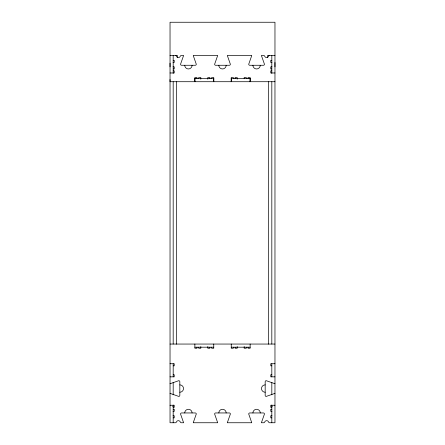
<?xml version="1.0" encoding="UTF-8"?>
<svg xmlns="http://www.w3.org/2000/svg" width="445" height="445" viewBox="0 0 445 445"><rect width="100%" height="100%" fill="white"/><g stroke="black" fill="none" stroke-linecap="round" stroke-linejoin="round"><path stroke-width="0.67" d="M170.035 79.527L170.035 81.713L274.966 81.713M170.035 66.845L170.035 63.201M194.865 78.565L194.865 81.713L194.865 77.513L196.968 77.513L196.968 78.565M213.756 78.565L213.756 81.713L213.756 77.513L211.659 77.513L211.659 78.565M231.244 78.565L231.244 81.713L231.244 77.513L233.341 77.513L233.341 78.565M250.135 78.565L250.135 81.713L250.135 77.513L248.032 77.513L248.032 78.565M274.966 66.845L274.966 62.472M274.966 55.48L274.966 22.25L170.035 22.25L170.035 422.75L175.391 422.75A1.051 1.051 0 0 0 176.381 422.049A2.097 2.097 0 0 1 180.342 422.049A1.051 1.051 0 0 0 181.332 422.75L183.546 422.75A1.051 1.051 0 0 0 183.501 422.45L180.542 414.006A1.051 1.051 0 0 1 181.593 412.954L195.233 412.954A1.051 1.051 0 0 1 196.284 414.006L193.33 422.45A1.051 1.051 0 0 0 193.286 422.75L217.627 422.75A1.051 1.051 0 0 0 217.583 422.45L214.629 414.006A1.051 1.051 0 0 1 215.68 412.954L229.32 412.954A1.051 1.051 0 0 1 230.371 414.006L227.417 422.45A1.051 1.051 0 0 0 227.373 422.75L251.714 422.75A1.051 1.051 0 0 0 251.67 422.45L248.716 414.006A1.051 1.051 0 0 1 249.767 412.954L263.407 412.954A1.051 1.051 0 0 1 264.458 414.006L261.499 422.45A1.051 1.051 0 0 0 261.454 422.75L263.668 422.75A1.051 1.051 0 0 0 264.658 422.049A2.097 2.097 0 0 1 268.619 422.049A1.051 1.051 0 0 0 269.609 422.75L274.966 422.75L274.966 55.48L267.623 55.48L267.623 57.577M170.035 55.48L177.377 55.48L177.377 57.577M173.183 60.375L174.229 60.375L174.229 62.472L173.033 62.472M271.817 60.375L270.771 60.375L270.771 62.472L271.967 62.472M173.033 66.845L174.229 66.845L174.229 68.947L173.183 68.947M271.967 66.845L270.771 66.845L270.771 68.947L271.817 68.947M173.183 70.872L174.229 70.872L174.229 72.969L170.035 72.969M271.817 70.872L270.771 70.872L270.771 72.969L274.966 72.969M194.354 78.565L213.811 78.565M231.189 78.565L250.646 78.565M170.035 344.052L274.966 344.052M194.865 347.195L213.756 347.195M231.244 347.195L250.135 347.195M170.035 363.726L174.229 363.726L174.229 365.823L173.183 365.823M274.966 363.726L270.771 363.726L270.771 365.823L271.817 365.823M173.183 374.74L174.229 374.74L174.229 376.843L170.035 376.843M271.817 374.74L270.771 374.74L270.771 376.843L274.966 376.843M170.035 405.262L174.229 405.262L174.229 407.359L173.183 407.359M274.966 405.262L270.771 405.262L270.771 407.359L271.817 407.359M172.654 406.313L173.183 406.313M271.817 406.313L272.346 406.313M173.183 409.283L174.229 409.283L174.229 411.38L173.033 411.38M271.817 409.283L270.771 409.283L270.771 411.38L271.967 411.38M173.033 415.752L174.229 415.752L174.229 417.855L173.183 417.855M271.967 415.752L270.771 415.752L270.771 417.855L271.817 417.855M271.817 55.48L271.817 73.408M271.817 81.713L271.817 344.052M271.817 363.726L271.817 376.843M271.817 382.4L271.817 394.86M271.817 405.011L271.817 422.75M268.669 81.713L268.669 344.196M250.135 344.052L250.135 348.246L248.032 348.246L248.032 347.195M246.285 78.565L246.285 77.513L244.188 77.513L244.188 78.715M246.285 347.195L246.285 348.246L244.188 348.246L244.188 346.566M237.191 79.193L237.191 77.513L235.094 77.513L235.094 78.565M237.191 346.566L237.191 348.246L235.094 348.246L235.094 347.195M233.341 347.195L233.341 348.246L231.244 348.246L231.244 344.052M213.756 344.052L213.756 348.246L211.659 348.246L211.659 347.195M209.907 78.565L209.907 77.513L207.809 77.513L207.809 79.193M209.907 347.195L209.907 348.246L207.809 348.246L207.809 346.566M200.812 79.193L200.812 77.513L198.715 77.513L198.715 78.565M200.812 346.566L200.812 348.246L198.715 348.246L198.715 347.195M196.968 347.195L196.968 348.246L194.865 348.246L194.865 344.052M176.331 81.713L176.331 344.196M173.183 55.48L173.183 73.408M173.183 81.713L173.183 344.052M173.183 363.726L173.183 376.843M173.183 382.4L173.183 394.86M173.183 405.011L173.183 422.75M252.916 412.954A3.671 3.671 0 0 1 256.587 409.283A3.671 3.671 0 0 1 260.258 412.954M218.829 412.954A3.671 3.671 0 0 1 222.5 409.283A3.671 3.671 0 0 1 226.171 412.954M184.742 412.954A3.671 3.671 0 0 1 188.413 409.283A3.671 3.671 0 0 1 192.084 412.954M170.035 383.679A1.051 1.051 0 0 0 170.335 383.635L178.779 380.681A1.051 1.051 0 0 1 179.825 381.732L179.825 395.371A1.051 1.051 0 0 1 178.779 396.423L170.335 393.463A1.051 1.051 0 0 0 170.035 393.419M274.966 383.679A1.051 1.051 0 0 1 274.665 383.635L266.221 380.681A1.051 1.051 0 0 0 265.175 381.732L265.175 395.371A1.051 1.051 0 0 0 266.221 396.423L274.665 393.463A1.051 1.051 0 0 1 274.966 393.419M179.825 384.88A3.671 3.671 0 0 1 183.501 388.552A3.671 3.671 0 0 1 179.825 392.223M265.175 392.223A3.671 3.671 0 0 1 261.499 388.552A3.671 3.671 0 0 1 265.175 384.88M192.084 65.27A3.671 3.671 0 0 1 188.413 68.947A3.671 3.671 0 0 1 184.742 65.27M175.391 55.48A1.051 1.051 0 0 1 176.381 56.181A2.097 2.097 0 0 0 180.342 56.181A1.051 1.051 0 0 1 181.332 55.48L183.546 55.48A1.051 1.051 0 0 1 183.501 55.781L180.542 64.225A1.051 1.051 0 0 0 181.593 65.27L195.233 65.27A1.051 1.051 0 0 0 196.284 64.225L193.33 55.781A1.051 1.051 0 0 1 193.286 55.48L217.627 55.48A1.051 1.051 0 0 1 217.583 55.781L214.629 64.225A1.051 1.051 0 0 0 215.68 65.276L229.32 65.27A1.051 1.051 0 0 0 230.371 64.225L227.417 55.781A1.051 1.051 0 0 1 227.373 55.48L251.714 55.48A1.051 1.051 0 0 1 251.67 55.781L248.716 64.225A1.051 1.051 0 0 0 249.767 65.27L263.407 65.27A1.051 1.051 0 0 0 264.458 64.225L261.499 55.781A1.051 1.051 0 0 1 261.454 55.48L263.668 55.48A1.051 1.051 0 0 1 264.658 56.181A2.097 2.097 0 0 0 268.619 56.181A1.051 1.051 0 0 1 269.609 55.48M260.258 65.27A3.671 3.671 0 0 1 256.587 68.947A3.671 3.671 0 0 1 252.916 65.27M226.171 65.27A3.671 3.671 0 0 1 222.5 68.947A3.671 3.671 0 0 1 218.829 65.27"/></g></svg>
